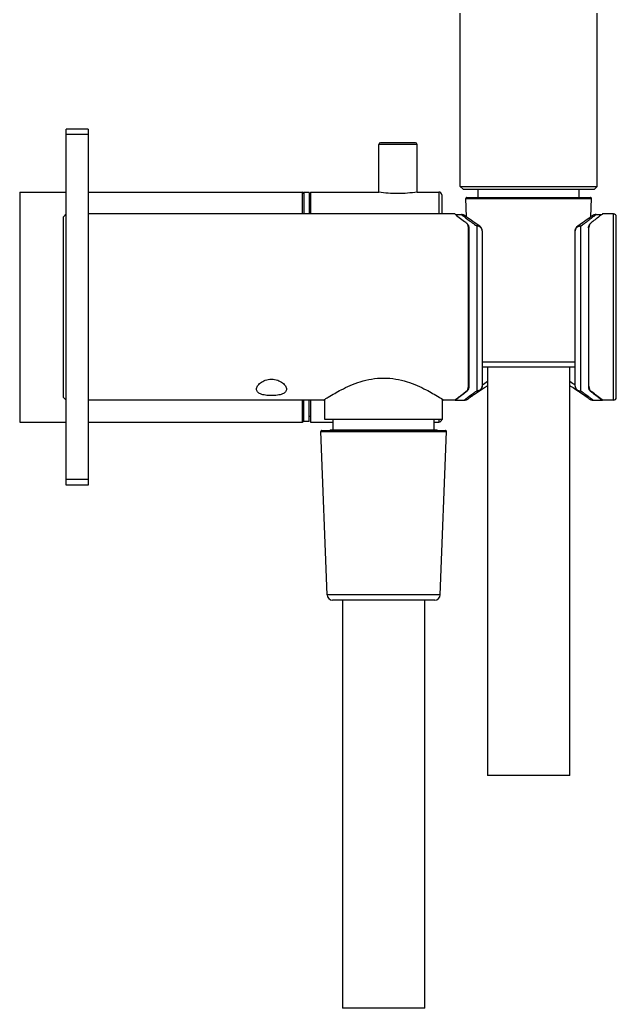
# Model space of a CAD drawing. Header units: millimetres. Extents: x 0 to 841, y 0 to 594.
# Drawn here: x 359.7 to 468.7, y 233.1 to 413.5 of the extents above; entities that cross this region are included whole.
import ezdxf

# ---------------------------------------------------------------- set-up
doc = ezdxf.new("R2010")
doc.units = ezdxf.units.MM
doc.header["$LTSCALE"] = 46.255
doc.layers.add('00_COMPONENTI', color=7, linetype='CONTINUOUS')

msp = doc.modelspace()

# ---------------------------------------------------------------- linework, layer by layer
at = {"layer": '00_COMPONENTI', "color": 7, "linetype": 'Continuous'}
for p, q in [((440.25, 383.11), (440.25, 575.21)), ((465.25, 383.11), (465.25, 509.71)), ((368.25, 328.6), (368.25, 393.6)), ((372.25, 393.6), (368.25, 393.6)), ((372.25, 393.6), (372.25, 328.6)), ((425.35, 382.1), (425.35, 390.8)), ((432.05, 391.1), (425.65, 391.1)), ((432.35, 382.1), (432.35, 390.8)), ((440.25, 383.11), (465.25, 383.11)), ((440.75, 382.61), (440.25, 383.11)), ((440.75, 382.61), (464.75, 382.61)), ((443.5, 381.1), (443.5, 382.61)), ((462, 381.1), (462, 382.61)), ((464.75, 382.61), (465.25, 383.11)), ((359.75, 382.1), (359.75, 340.1)), ((359.75, 382.1), (368.25, 382.1)), ((372.25, 382.1), (411.35, 382.1)), ((412.65, 382), (411.65, 382)), ((411.65, 382), (411.65, 378.1)), ((412.65, 382), (412.65, 378.1)), ((412.85, 381.05), (412.65, 381.05)), ((412.85, 382.1), (425.35, 382.1)), ((412.85, 382.1), (412.85, 378.1)), ((425.34, 382.1), (425.3, 382.1)), ((432.35, 382.1), (436.35, 382.1)), ((432.4, 382.1), (432.36, 382.1)), ((436.85, 381.6), (436.85, 378.1)), ((441.38, 377.55), (441.26, 380.9)), ((441.46, 381.1), (464.04, 381.1)), ((464.11, 377.55), (464.24, 380.9)), ((367.75, 377.6), (368.25, 378.1)), ((367.75, 344.6), (367.75, 377.6)), ((439.25, 378.1), (372.25, 378.1)), ((439.35, 378.02), (439.25, 378.1)), ((439.37, 378), (440.44, 378)), ((441.2, 377.69), (441.04, 377.81)), ((441.35, 377.58), (441.12, 377.75)), ((464.3, 377.69), (464.11, 377.55)), ((464.46, 377.81), (464.28, 377.68)), ((465.05, 378), (466.12, 378)), ((466.25, 378.1), (466.15, 378.02)), ((468.25, 378.1), (466.25, 378.1)), ((468.75, 344.6), (468.75, 377.6)), ((441.75, 346.6), (441.75, 375.6)), ((442.54, 376.72), (442.21, 376.95)), ((442.92, 376.46), (442.54, 376.72)), ((463.75, 346.6), (463.75, 375.6)), ((444.25, 375.03), (444.25, 346.68)), ((461.25, 346.68), (461.25, 375.03)), ((461.25, 350.1), (444.25, 350.1)), ((445.25, 350.1), (445.25, 275.6)), ((460.25, 275.6), (460.25, 350.1)), ((463.19, 344.82), (463.47, 344.62)), ((367.75, 344.6), (368.25, 344.1)), ((415.25, 344.1), (372.25, 344.1)), ((411.65, 340.2), (411.65, 344.1)), ((412.65, 340.2), (412.65, 344.1)), ((412.85, 344.1), (412.85, 340.1)), ((415.5, 340.6), (415.5, 344.26)), ((437, 340.6), (437, 344.26)), ((439.25, 344.1), (437.25, 344.1)), ((439.25, 344.1), (439.26, 344.12)), ((439.26, 344.12), (439.33, 344.17)), ((439.35, 344.1), (441, 344.1)), ((441.59, 344.3), (441.77, 344.43)), ((441.74, 344.41), (441.9, 344.53)), ((441.87, 344.5), (442.08, 344.66)), ((463.41, 344.66), (463.63, 344.5)), ((463.59, 344.53), (463.75, 344.41)), ((463.73, 344.43), (463.91, 344.3)), ((463.89, 344.31), (463.91, 344.3)), ((464.5, 344.1), (466.15, 344.1)), ((466.17, 344.17), (466.23, 344.12)), ((466.23, 344.12), (466.25, 344.1)), ((468.25, 344.1), (466.25, 344.1)), ((412.85, 341.15), (412.65, 341.15)), ((359.75, 340.1), (368.25, 340.1)), ((372.25, 340.1), (411.35, 340.1)), ((412.65, 340.2), (411.65, 340.2)), ((412.85, 340.1), (417, 340.1)), ((437, 340.6), (415.5, 340.6)), ((417, 338.6), (417, 340.6)), ((435.5, 338.6), (435.5, 340.6)), ((435.5, 340.1), (436.35, 340.1)), ((415.9, 308.56), (414.76, 338.39)), ((414.96, 338.59), (437.54, 338.59)), ((416.45, 338.6), (416.44, 338.59)), ((436.05, 338.6), (416.45, 338.6)), ((436.05, 338.6), (436.06, 338.59)), ((436.6, 308.56), (437.74, 338.39)), ((372.25, 328.6), (368.25, 328.6)), ((435.6, 307.59), (416.9, 307.59)), ((418.75, 307.59), (418.75, 233.09)), ((433.75, 233.09), (433.75, 307.59)), ((460.25, 275.6), (445.25, 275.6)), ((433.75, 233.09), (418.75, 233.09))]:
    msp.add_line(p, q, dxfattribs=at)
at = {"layer": '00_COMPONENTI', "color": 9, "linetype": 'Continuous'}
for p, q in [((372.25, 392.6), (368.25, 392.6)), ((432.35, 390.8), (425.35, 390.8)), ((411.35, 382.1), (411.35, 378.1)), ((436.35, 382.1), (436.35, 378.1)), ((441.26, 380.9), (464.24, 380.9)), ((468.25, 344.1), (468.25, 378.1)), ((441.85, 346.56), (441.85, 375.55)), ((442.41, 376.51), (442.43, 376.49)), ((443.25, 375.91), (443.25, 345.78)), ((462.25, 345.78), (462.25, 375.91)), ((463.65, 375.55), (463.65, 346.56)), ((461.25, 351.07), (444.25, 351.07)), ((411.35, 344.1), (411.35, 340.1)), ((436.35, 340.6), (436.35, 340.1)), ((414.76, 338.39), (437.74, 338.39)), ((372.25, 329.6), (368.25, 329.6)), ((436.6, 308.56), (415.9, 308.56))]:
    msp.add_line(p, q, dxfattribs=at)
at = {"layer": '00_COMPONENTI', "color": 7, "linetype": 'Continuous'}
for points in [[(441.04, 377.81), (440.94, 377.87), (440.84, 377.92), (440.73, 377.96), (440.62, 377.99), (440.5, 378), (440.44, 378)], [(442.21, 376.95), (441.93, 377.15), (441.69, 377.33), (441.49, 377.48), (441.32, 377.6)], [(464.17, 377.6), (464.01, 377.48), (463.81, 377.33), (463.56, 377.15), (463.28, 376.95), (462.95, 376.72), (462.58, 376.46), (462.16, 376.17), (461.7, 375.87)], [(465.05, 378), (464.99, 378), (464.88, 377.99), (464.77, 377.96), (464.66, 377.92), (464.55, 377.87), (464.46, 377.81)], [(443.8, 375.87), (443.34, 376.17), (442.92, 376.46)], [(443.66, 345.76), (444.13, 346.06), (444.65, 346.39), (445.22, 346.74), (445.25, 346.76)], [(460.25, 346.76), (460.28, 346.74), (460.85, 346.39), (461.37, 346.06)], [(442.02, 344.62), (442.31, 344.82), (442.57, 345.01), (442.89, 345.23), (443.25, 345.48), (443.66, 345.76)], [(442.22, 344.76), (442.45, 344.92), (442.73, 345.12), (443.04, 345.34), (443.4, 345.58), (443.8, 345.85)], [(461.37, 346.06), (461.84, 345.76), (462.25, 345.48), (462.61, 345.23), (462.92, 345.01), (463.19, 344.82)], [(461.7, 345.85), (462.09, 345.58), (462.45, 345.34), (462.77, 345.12), (463.04, 344.92), (463.28, 344.76)], [(441, 344.1), (441.02, 344.11), (441.14, 344.12), (441.26, 344.14), (441.38, 344.18), (441.49, 344.23), (441.59, 344.3)], [(463.91, 344.3), (464.01, 344.23), (464.12, 344.18), (464.24, 344.14), (464.36, 344.12), (464.48, 344.11), (464.5, 344.1)]]:
    msp.add_lwpolyline(points, dxfattribs=at)
for centre, radius, start, end in [((425.65, 390.8), 0.3, 90, 180), ((432.05, 390.8), 0.3, 0, 90), ((411.35, 381.8), 0.3, 0, 90), ((436.35, 381.6), 0.5, 0, 90), ((441.46, 380.9), 0.2, 90, 182.1925), ((464.04, 380.9), 0.2, 357.8075, 90), ((488.03, 439.36), 78.31, 231.5642, 233.3034), ((468.25, 377.6), 0.5, 0, 90), ((443.25, 375.03), 1, 0, 56.786), ((462.25, 375.03), 1, 123.214, 180), ((443.25, 346.68), 1, 303.4619, 360), ((462.25, 346.68), 1, 180, 236.5381), ((417.36, 282.7), 78.49, 51.5468, 53.302), ((439.35, 344.2), 0.1, 227.7738, 270), ((466.15, 344.2), 0.1, 270, 312.2263), ((468.25, 344.6), 0.5, 270, 360), ((411.35, 340.4), 0.3, 270, 360), ((436.35, 340.6), 0.5, 270, 360), ((414.96, 338.39), 0.2, 90, 182.1925), ((437.54, 338.39), 0.2, 357.8075, 90), ((416.9, 308.59), 1, 182.1925, 270), ((435.6, 308.59), 1, 270, 357.8075)]:
    msp.add_arc(centre, radius, start, end, dxfattribs=at)
at = {"layer": '00_COMPONENTI', "color": 9, "linetype": 'Continuous'}
for centre, radius, start, end in [((440.78, 375.55), 1.07, 3.1431, 9.3755), ((440.72, 375.55), 1.13, 359.9892, 3.1498), ((472.72, 418.09), 51.46, 233.7831, 233.9113), ((470.38, 414.86), 47.47, 233.9288, 235.1465), ((464.7, 375.56), 1.06, 170.5889, 176.8926), ((464.77, 375.55), 1.13, 176.8502, 180.0108), ((441.85, 346.68), 0.116, 258.989, 270.0027), ((464.67, 318.21), 35.15, 123.5471, 125.5261), ((441.55, 319.26), 33.88, 54.4367, 56.4901), ((463.65, 346.68), 0.116, 269.9973, 281.011), ((481.63, 291.88), 67.19, 126.8064, 126.9319), ((423.99, 292.05), 66.98, 53.0679, 53.1938)]:
    msp.add_arc(centre, radius, start, end, dxfattribs=at)
at = {"layer": '00_COMPONENTI', "color": 7, "linetype": 'Continuous'}
for points, knots in [([(432.36, 382.1), (431.2, 381.91), (428.85, 381.7), (426.49, 381.9), (425.34, 382.1)], [0, 0, 0, 0, 0.499742, 1, 1, 1, 1]), ([(466.15, 378.02), (466.06, 377.96), (465.44, 377.47), (464.81, 376.98), (464.26, 376.58)], [0, 0, 0, 0, 0.139219, 1, 1, 1, 1]), ([(441.75, 375.6), (441.75, 375.79), (441.66, 376.17), (441.39, 376.46), (441.23, 376.58)], [0, 0, 0, 0, 0.479794, 1, 1, 1, 1]), ([(464.26, 376.58), (464.11, 376.46), (463.83, 376.17), (463.75, 375.79), (463.75, 375.6)], [0, 0, 0, 0, 0.520206, 1, 1, 1, 1]), ([(403, 346.1), (403, 346.31), (403.13, 346.64), (403.42, 347), (403.87, 347.4), (404.64, 347.81), (405.36, 347.94), (405.75, 347.94)], [0, 0, 0, 0, 0.172218, 0.277757, 0.397366, 0.677397, 1, 1, 1, 1]), ([(405.75, 347.94), (406.13, 347.94), (406.85, 347.81), (407.62, 347.4), (408.07, 347), (408.37, 346.64), (408.5, 346.31), (408.5, 346.1)], [0, 0, 0, 0, 0.322556, 0.602623, 0.722238, 0.82778, 1, 1, 1, 1]), ([(415.25, 344.1), (415.54, 344.29), (416.6, 344.96), (418.2, 345.88), (420.16, 346.81), (422, 347.51), (424.06, 348.02), (426.25, 348.21), (428.44, 348.02), (430.49, 347.51), (432.34, 346.81), (434.29, 345.88), (435.9, 344.96), (436.96, 344.29), (437.25, 344.1)], [0, 0, 0, 0, 0.043569, 0.158148, 0.233436, 0.317064, 0.406799, 0.500001, 0.593202, 0.682937, 0.766565, 0.841853, 0.956431, 1, 1, 1, 1]), ([(441.23, 345.63), (441.39, 345.75), (441.66, 346.04), (441.75, 346.42), (441.75, 346.6)], [0, 0, 0, 0, 0.520206, 1, 1, 1, 1]), ([(463.75, 346.6), (463.75, 346.42), (463.83, 346.04), (464.11, 345.75), (464.26, 345.63)], [0, 0, 0, 0, 0.479794, 1, 1, 1, 1]), ([(405.75, 344.94), (405.38, 344.94), (404.85, 344.97), (404.18, 345.09), (403.77, 345.22), (403.43, 345.39), (403.18, 345.59), (403.03, 345.84), (403, 346.02), (403, 346.1)], [0, 0, 0, 0, 0.338557, 0.490876, 0.625157, 0.739563, 0.835824, 0.919712, 1, 1, 1, 1]), ([(408.5, 346.1), (408.5, 346.02), (408.47, 345.84), (408.31, 345.59), (408.07, 345.39), (407.73, 345.22), (407.31, 345.09), (406.65, 344.97), (406.11, 344.94), (405.75, 344.94)], [0, 0, 0, 0, 0.080287, 0.164176, 0.260439, 0.374845, 0.509126, 0.661444, 1, 1, 1, 1]), ([(439.33, 344.17), (439.41, 344.23), (440.04, 344.73), (440.68, 345.22), (441.23, 345.63)], [0, 0, 0, 0, 0.132804, 1, 1, 1, 1])]:
    msp.add_open_spline(points, degree=3, knots=knots, dxfattribs=at)
at = {"layer": '00_COMPONENTI', "color": 9, "linetype": 'Continuous'}
for points, knots in [([(440.44, 378), (440.44, 378), (440.45, 378), (440.45, 378), (440.46, 377.99), (440.48, 377.98), (440.49, 377.97), (440.52, 377.94), (440.57, 377.9), (440.64, 377.85), (440.73, 377.78), (440.83, 377.7), (440.94, 377.62), (441.07, 377.52), (441.26, 377.36), (441.54, 377.15), (441.91, 376.87), (442.18, 376.68), (442.32, 376.57)], [0, 0, 0, 0, 0.001059, 0.004235, 0.009523, 0.016919, 0.026414, 0.037999, 0.067386, 0.104957, 0.150559, 0.204012, 0.265112, 0.333636, 0.409344, 0.581302, 0.778896, 1, 1, 1, 1]), ([(462.25, 375.91), (462.45, 376.05), (462.85, 376.33), (463.4, 376.73), (463.81, 377.04), (464.1, 377.27), (464.3, 377.41), (464.47, 377.55), (464.62, 377.66), (464.75, 377.76), (464.84, 377.84), (464.9, 377.89), (464.94, 377.92), (464.98, 377.94), (465, 377.97), (465.02, 377.98), (465.04, 377.99), (465.05, 378), (465.05, 378), (465.05, 378), (465.05, 378)], [0, 0, 0, 0, 0.215883, 0.41096, 0.582631, 0.658838, 0.728171, 0.790296, 0.844891, 0.891657, 0.930325, 0.946546, 0.960658, 0.972638, 0.982467, 0.990128, 0.995609, 0.997529, 0.998902, 1, 1, 1, 1]), ([(441.83, 375.73), (441.82, 375.79), (441.79, 375.92), (441.7, 376.09), (441.58, 376.26), (441.48, 376.35), (441.42, 376.4)], [0, 0, 0, 0, 0.23701, 0.477594, 0.729485, 1, 1, 1, 1]), ([(441.75, 375.47), (441.75, 375.48), (441.75, 375.5), (441.78, 375.53), (441.81, 375.55), (441.83, 375.55), (441.85, 375.55)], [0, 0, 0, 0, 0.231752, 0.47458, 0.732275, 1, 1, 1, 1]), ([(443.8, 375.87), (443.76, 375.89), (443.68, 375.93), (443.54, 375.96), (443.39, 375.95), (443.3, 375.93), (443.25, 375.91)], [0, 0, 0, 0, 0.232946, 0.473661, 0.728196, 1, 1, 1, 1]), ([(444.25, 375.03), (444.25, 375.09), (444.23, 375.2), (444.18, 375.37), (444.08, 375.52), (443.96, 375.66), (443.81, 375.77), (443.63, 375.85), (443.44, 375.9), (443.31, 375.91), (443.25, 375.91)], [0, 0, 0, 0, 0.116802, 0.234908, 0.355393, 0.478915, 0.605643, 0.735262, 0.86705, 1, 1, 1, 1]), ([(461.25, 375.03), (461.25, 375.09), (461.26, 375.2), (461.32, 375.37), (461.41, 375.52), (461.54, 375.66), (461.69, 375.77), (461.86, 375.85), (462.05, 375.9), (462.18, 375.91), (462.25, 375.91)], [0, 0, 0, 0, 0.116802, 0.234908, 0.355393, 0.478915, 0.605643, 0.735262, 0.86705, 1, 1, 1, 1]), ([(461.7, 375.87), (461.74, 375.89), (461.82, 375.93), (461.96, 375.96), (462.1, 375.95), (462.2, 375.93), (462.25, 375.91)], [0, 0, 0, 0, 0.232946, 0.473661, 0.728196, 1, 1, 1, 1]), ([(463.75, 375.47), (463.75, 375.48), (463.74, 375.5), (463.72, 375.53), (463.69, 375.55), (463.66, 375.55), (463.65, 375.55)], [0, 0, 0, 0, 0.231752, 0.47458, 0.732275, 1, 1, 1, 1]), ([(464.07, 376.4), (464.02, 376.35), (463.91, 376.26), (463.79, 376.09), (463.71, 375.92), (463.67, 375.79), (463.66, 375.73)], [0, 0, 0, 0, 0.270515, 0.522406, 0.76299, 1, 1, 1, 1]), ([(441.38, 345.68), (441.45, 345.74), (441.59, 345.86), (441.74, 346.07), (441.83, 346.31), (441.85, 346.48), (441.85, 346.56)], [0, 0, 0, 0, 0.272941, 0.522324, 0.760503, 1, 1, 1, 1]), ([(441.75, 346.64), (441.75, 346.63), (441.75, 346.61), (441.77, 346.59), (441.79, 346.57), (441.81, 346.56), (441.83, 346.56)], [0, 0, 0, 0, 0.23428, 0.477142, 0.7329, 1, 1, 1, 1]), ([(444.25, 346.68), (444.25, 346.62), (444.23, 346.5), (444.18, 346.33), (444.08, 346.18), (443.96, 346.04), (443.81, 345.93), (443.63, 345.84), (443.44, 345.79), (443.31, 345.78), (443.25, 345.78)], [0, 0, 0, 0, 0.118553, 0.238121, 0.359548, 0.48336, 0.609704, 0.738341, 0.868706, 1, 1, 1, 1]), ([(461.25, 346.68), (461.25, 346.62), (461.26, 346.5), (461.32, 346.33), (461.41, 346.18), (461.54, 346.04), (461.69, 345.93), (461.86, 345.84), (462.05, 345.79), (462.18, 345.78), (462.25, 345.78)], [0, 0, 0, 0, 0.118553, 0.238121, 0.359548, 0.48336, 0.609704, 0.738341, 0.868706, 1, 1, 1, 1]), ([(463.65, 346.56), (463.65, 346.48), (463.67, 346.31), (463.75, 346.07), (463.91, 345.86), (464.04, 345.74), (464.12, 345.68)], [0, 0, 0, 0, 0.239497, 0.477676, 0.727059, 1, 1, 1, 1]), ([(463.75, 346.64), (463.75, 346.63), (463.74, 346.61), (463.73, 346.59), (463.7, 346.57), (463.68, 346.56), (463.67, 346.56)], [0, 0, 0, 0, 0.23428, 0.477142, 0.7329, 1, 1, 1, 1]), ([(439.35, 344.1), (439.35, 344.1), (439.35, 344.11), (439.35, 344.11), (439.35, 344.11), (439.36, 344.11), (439.36, 344.12), (439.37, 344.12), (439.38, 344.13), (439.4, 344.15), (439.42, 344.16), (439.45, 344.18), (439.48, 344.21), (439.51, 344.24), (439.56, 344.28), (439.64, 344.34), (439.74, 344.42), (439.86, 344.51), (439.99, 344.61), (440.13, 344.73), (440.29, 344.85), (440.53, 345.03), (440.85, 345.28), (441.12, 345.48), (441.26, 345.59)], [0, 0, 0, 0, 0.000266, 0.001065, 0.002396, 0.004259, 0.006653, 0.009578, 0.017016, 0.026564, 0.038211, 0.051944, 0.067747, 0.085603, 0.105491, 0.151279, 0.204915, 0.266183, 0.334844, 0.410643, 0.493311, 0.582575, 0.779766, 1, 1, 1, 1]), ([(443.25, 345.78), (443.08, 345.66), (442.76, 345.44), (442.32, 345.11), (441.99, 344.86), (441.75, 344.69), (441.6, 344.57), (441.46, 344.46), (441.34, 344.37), (441.24, 344.29), (441.17, 344.24), (441.12, 344.2), (441.08, 344.17), (441.06, 344.15), (441.04, 344.14), (441.02, 344.12), (441.01, 344.11), (441, 344.11), (441, 344.11), (441, 344.11), (441, 344.11), (441, 344.1)], [0, 0, 0, 0, 0.219117, 0.415762, 0.587619, 0.663519, 0.732351, 0.79384, 0.847725, 0.893767, 0.93175, 0.947662, 0.961493, 0.973227, 0.982849, 0.990345, 0.995707, 0.997585, 0.998927, 0.999732, 1, 1, 1, 1]), ([(441.32, 345.72), (441.32, 345.71), (441.34, 345.7), (441.36, 345.68), (441.38, 345.68)], [0, 0, 0, 0, 0.261095, 1, 1, 1, 1]), ([(443.8, 345.85), (443.76, 345.82), (443.68, 345.78), (443.54, 345.75), (443.39, 345.75), (443.3, 345.77), (443.25, 345.78)], [0, 0, 0, 0, 0.237482, 0.480565, 0.733784, 1, 1, 1, 1]), ([(461.7, 345.85), (461.73, 345.82), (461.82, 345.78), (461.95, 345.75), (462.1, 345.75), (462.2, 345.77), (462.25, 345.78)], [0, 0, 0, 0, 0.237482, 0.480565, 0.733784, 1, 1, 1, 1]), ([(464.5, 344.1), (464.5, 344.11), (464.5, 344.11), (464.5, 344.11), (464.49, 344.11), (464.49, 344.11), (464.47, 344.12), (464.46, 344.14), (464.44, 344.15), (464.41, 344.17), (464.38, 344.2), (464.33, 344.24), (464.26, 344.29), (464.15, 344.37), (464.04, 344.46), (463.9, 344.57), (463.74, 344.69), (463.51, 344.86), (463.18, 345.11), (462.73, 345.44), (462.42, 345.66), (462.25, 345.78)], [0, 0, 0, 0, 0.000268, 0.001073, 0.002415, 0.004293, 0.009655, 0.017151, 0.026773, 0.038507, 0.052338, 0.06825, 0.106233, 0.152275, 0.20616, 0.267649, 0.336481, 0.412381, 0.584238, 0.780883, 1, 1, 1, 1]), ([(464.18, 345.72), (464.17, 345.71), (464.16, 345.7), (464.13, 345.68), (464.12, 345.68)], [0, 0, 0, 0, 0.261095, 1, 1, 1, 1]), ([(464.24, 345.59), (464.38, 345.48), (464.65, 345.28), (464.97, 345.03), (465.21, 344.85), (465.36, 344.73), (465.51, 344.61), (465.64, 344.51), (465.75, 344.42), (465.86, 344.34), (465.93, 344.28), (465.98, 344.24), (466.02, 344.21), (466.05, 344.18), (466.07, 344.16), (466.1, 344.15), (466.11, 344.13), (466.13, 344.12), (466.13, 344.12), (466.14, 344.11), (466.14, 344.11), (466.15, 344.11), (466.15, 344.11), (466.15, 344.1), (466.15, 344.1)], [0, 0, 0, 0, 0.220234, 0.417425, 0.506689, 0.589357, 0.665155, 0.733817, 0.795085, 0.848721, 0.894508, 0.914397, 0.932252, 0.948056, 0.961789, 0.973436, 0.982984, 0.990422, 0.993347, 0.995741, 0.997604, 0.998935, 0.999734, 1, 1, 1, 1])]:
    msp.add_open_spline(points, degree=3, knots=knots, dxfattribs=at)

doc.saveas('drawing.dxf')
